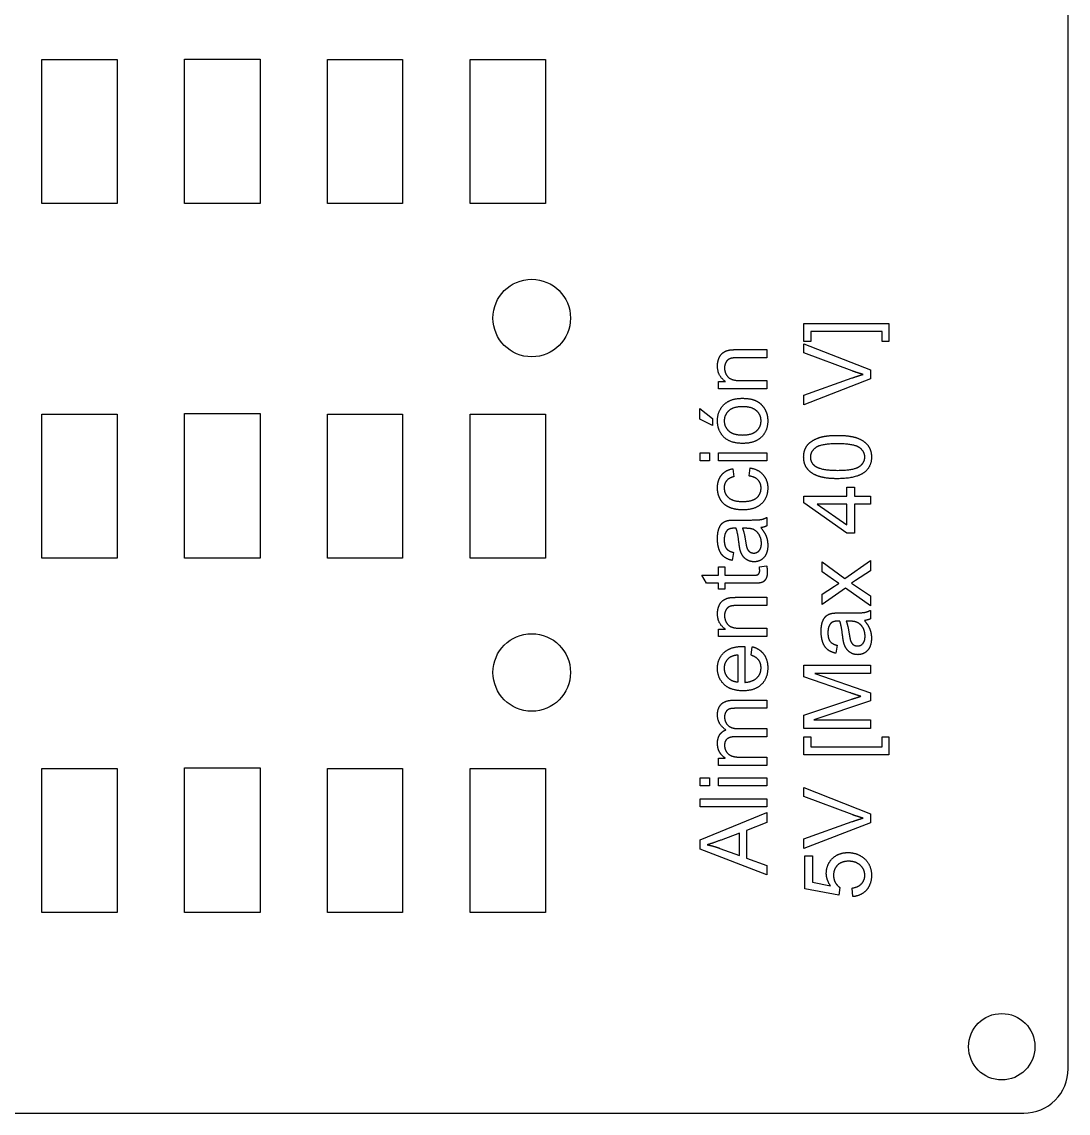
# Model space of a CAD drawing. Header units: millimetres. Extents: x -165 to 15, y -100 to 0.
# Drawn here: x -32.26 to 15, y -100 to -50.73 of the extents above; entities that cross this region are included whole.
import ezdxf

# ---------------------------------------------------------------- set-up
doc = ezdxf.new("R2010")
doc.units = ezdxf.units.MM
doc.layers.get('0').update_dxf_attribs({"linetype": 'CONTINUOUS'})

msp = doc.modelspace()

# ---------------------------------------------------------------- linework, layer by layer
for p, q in [((0.048, -65.528), (1.384, -65.528)), ((1.384, -65.528), (1.384, -65.896)), ((3.066, -65.677), (3.066, -65.272)), ((3.066, -65.272), (6.066, -66.447)), ((1.384, -65.896), (0.062, -65.896)), ((5.246, -66.488), (3.066, -65.677)), ((6.066, -66.447), (6.066, -66.854)), ((-0.789, -67.294), (-0.789, -66.963)), ((-0.789, -66.963), (-0.48, -66.963)), ((0.197, -66.926), (1.384, -66.926)), ((1.384, -66.926), (1.384, -67.294)), ((3.066, -67.587), (5.246, -66.807)), ((6.066, -66.854), (3.066, -68.016)), ((1.384, -67.294), (-0.789, -67.294)), ((3.066, -68.016), (3.066, -67.587)), ((-0.151, -70.906), (-0.095, -71.264)), ((0.588, -71.233), (0.635, -70.871)), ((-0.018, -73.222), (0.473, -73.222)), ((1.384, -73.106), (1.384, -73.49)), ((0.428, -73.595), (0.293, -73.595)), ((-0.12, -74.684), (-0.169, -75.044)), ((-0.789, -75.713), (-0.789, -75.342)), ((-0.789, -75.342), (-0.503, -75.342)), ((-0.503, -75.342), (-0.503, -75.713)), ((1.055, -75.342), (1.38, -75.289)), ((3.893, -75.553), (3.893, -75.113)), ((3.893, -75.113), (4.916, -75.864)), ((4.916, -75.864), (6.066, -75.056)), ((6.066, -75.056), (6.066, -75.508)), ((-1.327, -76.079), (-1.548, -75.713)), ((-1.548, -75.713), (-0.789, -75.713)), ((-0.503, -75.713), (0.768, -75.713)), ((4.407, -75.92), (3.893, -75.553)), ((6.066, -75.508), (5.391, -75.954)), ((-0.789, -76.079), (-1.327, -76.079)), ((-0.789, -76.349), (-0.789, -76.079)), ((-0.503, -76.349), (-0.789, -76.349)), ((0.748, -76.079), (-0.503, -76.079)), ((-0.503, -76.079), (-0.503, -76.349)), ((3.893, -76.57), (4.403, -76.237)), ((4.937, -76.296), (3.893, -77.031)), ((6.066, -77.09), (4.937, -76.296)), ((5.391, -75.954), (5.209, -76.073)), ((5.209, -76.073), (6.066, -76.644)), ((0.048, -76.711), (1.384, -76.711)), ((1.384, -76.711), (1.384, -77.08)), ((3.893, -77.031), (3.893, -76.57)), ((6.066, -76.644), (6.066, -77.09)), ((1.384, -77.08), (0.062, -77.08)), ((6.066, -77.299), (6.066, -77.684)), ((4.664, -77.415), (5.156, -77.415)), ((5.111, -77.788), (4.976, -77.788)), ((-0.789, -78.478), (-0.789, -78.146)), ((-0.789, -78.146), (-0.48, -78.146)), ((0.197, -78.109), (1.384, -78.109)), ((1.384, -78.109), (1.384, -78.478)), ((1.384, -78.478), (-0.789, -78.478)), ((0.089, -80.53), (0.089, -79.317)), ((0.392, -78.93), (0.392, -80.551)), ((0.684, -79.321), (0.731, -78.94)), ((4.562, -78.877), (4.513, -79.237)), ((3.066, -80.303), (3.066, -79.769)), ((3.066, -79.769), (6.066, -79.769)), ((6.066, -79.769), (6.066, -80.151)), ((5.154, -81.021), (3.066, -80.303)), ((6.066, -80.151), (3.555, -80.151)), ((3.555, -80.151), (6.066, -81.023)), ((6.066, -81.023), (6.066, -81.381)), ((-0.108, -81.355), (1.384, -81.355)), ((1.384, -81.721), (0.015, -81.721)), ((1.384, -81.355), (1.384, -81.721)), ((3.066, -82.034), (5.19, -81.324)), ((6.066, -81.381), (3.512, -82.249)), ((3.066, -82.632), (3.066, -82.034)), ((3.512, -82.249), (6.066, -82.249)), ((6.066, -82.249), (6.066, -82.632)), ((0.121, -82.64), (1.384, -82.64)), ((1.384, -82.64), (1.384, -83.008)), ((6.066, -82.632), (3.066, -82.632)), ((1.384, -83.008), (-0.028, -83.008)), ((-0.789, -84.299), (-0.789, -83.97)), ((-0.789, -83.97), (-0.484, -83.97)), ((0.257, -83.931), (1.384, -83.931)), ((1.384, -83.931), (1.384, -84.299)), ((1.384, -84.299), (-0.789, -84.299)), ((3.066, -85.709), (3.066, -85.304)), ((3.066, -85.304), (6.066, -86.479)), ((5.246, -86.52), (3.066, -85.709)), ((6.066, -86.479), (6.066, -86.886)), ((3.066, -87.619), (5.246, -86.839)), ((6.066, -86.886), (3.066, -88.048)), ((0.152, -87.357), (-0.679, -87.67)), ((0.152, -88.374), (0.152, -87.357)), ((3.066, -88.048), (3.066, -87.619)), ((-0.728, -88.044), (0.152, -88.374)), ((3.107, -89.868), (3.107, -88.376)), ((3.107, -88.376), (3.459, -88.376)), ((3.459, -88.376), (3.459, -89.573)), ((3.459, -89.573), (4.265, -89.735)), ((4.648, -90.158), (3.107, -89.868)), ((4.693, -89.812), (4.648, -90.158)), ((5.28, -90.224), (5.248, -89.837))]:
    msp.add_line(p, q)
msp.add_lwpolyline([(-165, -98, 0.414214), (-163, -100), (13, -100, 0.414214), (15, -98), (15, -3.001, 0.000086), (15, -2.999), (15, -2, 0.414214), (13, 0), (-163, 0, 0.414214), (-165, -2)], format="xyb", close=True)
for points in [[(-31.356, -52.435), (-27.956, -52.435), (-27.956, -58.937), (-31.356, -58.937)], [(-24.906, -58.937), (-24.906, -52.411), (-21.487, -52.411), (-21.487, -58.937)], [(-15.056, -52.437), (-15.056, -58.937), (-18.456, -58.937), (-18.456, -52.437)], [(-12.006, -52.437), (-8.606, -52.437), (-8.606, -58.937), (-12.006, -58.937)], [(6.899, -64.347), (6.899, -65.16), (6.594, -65.16), (6.594, -64.716), (3.371, -64.716), (3.371, -65.16), (3.066, -65.16), (3.066, -64.347)], [(-27.956, -68.435), (-27.956, -74.937), (-31.356, -74.937), (-31.356, -68.435)], [(-24.906, -68.411), (-21.487, -68.411), (-21.487, -74.937), (-24.906, -74.937)], [(-18.456, -74.937), (-18.456, -68.437), (-15.056, -68.437), (-15.056, -74.937)], [(-12.006, -74.937), (-12.006, -68.437), (-8.606, -68.437), (-8.606, -74.937)], [(-1.059, -68.948), (-1.632, -68.675), (-1.632, -68.192), (-1.059, -68.643)], [(-1.192, -70.554), (-1.616, -70.554), (-1.616, -70.186), (-1.192, -70.186)], [(1.384, -70.554), (-0.789, -70.554), (-0.789, -70.186), (1.384, -70.186)], [(6.066, -72.506), (5.348, -72.506), (5.348, -73.808), (5.01, -73.808), (3.066, -72.439), (3.066, -72.138), (5.01, -72.138), (5.01, -71.733), (5.348, -71.733), (5.348, -72.138), (6.066, -72.138)], [(5.01, -72.506), (3.658, -72.506), (5.01, -73.445)], [(6.899, -83.823), (3.066, -83.823), (3.066, -83.01), (3.371, -83.01), (3.371, -83.454), (6.594, -83.454), (6.594, -83.01), (6.899, -83.01)], [(-27.956, -84.435), (-27.956, -90.937), (-31.356, -90.937), (-31.356, -84.435)], [(-21.487, -90.937), (-24.906, -90.937), (-24.906, -84.411), (-21.487, -84.411)], [(-15.056, -90.937), (-18.456, -90.937), (-18.456, -84.437), (-15.056, -84.437)], [(-12.006, -90.937), (-12.006, -84.437), (-8.606, -84.437), (-8.606, -90.937)], [(-1.192, -85.229), (-1.616, -85.229), (-1.616, -84.86), (-1.192, -84.86)], [(1.384, -85.229), (-0.789, -85.229), (-0.789, -84.86), (1.384, -84.86)], [(1.384, -86.17), (-1.616, -86.17), (-1.616, -85.802), (1.384, -85.802)], [(1.384, -89.239), (-1.616, -88.087), (-1.616, -87.66), (1.384, -86.432), (1.384, -86.884), (0.476, -87.234), (0.476, -88.488), (1.384, -88.818)]]:
    msp.add_lwpolyline(points, close=True)
for centre, radius in [((-9.228, -64.103), 1.75), ((-9.228, -80.103), 1.75), ((12, -97), 1.5)]:
    msp.add_circle(centre, radius)
for points in [[(-0.31, -65.548), (-0.208, -65.528), (0.048, -65.528)], [(-0.838, -66.271), (-0.838, -66.074), (-0.768, -65.91)], [(-0.768, -65.91), (-0.697, -65.745), (-0.582, -65.663)], [(-0.582, -65.663), (-0.468, -65.581), (-0.31, -65.548)], [(-0.274, -65.939), (-0.386, -65.982), (-0.453, -66.092)], [(0.062, -65.896), (-0.163, -65.896), (-0.274, -65.939)], [(-0.48, -66.963), (-0.838, -66.723), (-0.838, -66.271)], [(-0.453, -66.092), (-0.519, -66.201), (-0.519, -66.349)], [(-0.519, -66.349), (-0.519, -66.584), (-0.37, -66.755)], [(5.737, -66.649), (5.491, -66.58), (5.246, -66.488)], [(-0.37, -66.755), (-0.22, -66.926), (0.197, -66.926)], [(5.246, -66.807), (5.508, -66.713), (5.737, -66.649)], [(-0.545, -68.01), (-0.251, -67.726), (0.267, -67.726)], [(0.267, -67.726), (0.686, -67.726), (0.927, -67.852)], [(0.927, -67.852), (1.167, -67.978), (1.3, -68.218)], [(-0.838, -68.743), (-0.838, -68.295), (-0.545, -68.01)], [(-0.326, -68.288), (-0.533, -68.471), (-0.533, -68.743)], [(0.285, -68.104), (-0.118, -68.104), (-0.326, -68.288)], [(0.922, -68.287), (0.713, -68.104), (0.285, -68.104)], [(1.13, -68.743), (1.13, -68.469), (0.922, -68.287)], [(1.3, -68.218), (1.433, -68.458), (1.433, -68.743)], [(-0.597, -69.426), (-0.838, -69.146), (-0.838, -68.743)], [(-0.533, -68.743), (-0.533, -69.019), (-0.327, -69.201)], [(0.923, -69.201), (1.13, -69.019), (1.13, -68.743)], [(1.433, -68.743), (1.433, -69.199), (1.141, -69.481)], [(0.297, -69.762), (-0.306, -69.762), (-0.597, -69.426)], [(-0.327, -69.201), (-0.12, -69.383), (0.297, -69.383)], [(0.297, -69.383), (0.715, -69.383), (0.923, -69.201)], [(3.432, -69.654), (3.615, -69.535), (3.878, -69.467)], [(3.878, -69.467), (4.141, -69.4), (4.587, -69.4)], [(4.587, -69.4), (5.115, -69.4), (5.439, -69.508)], [(1.141, -69.481), (0.848, -69.762), (0.297, -69.762)], [(3.054, -70.378), (3.054, -70.136), (3.151, -69.954)], [(3.151, -69.954), (3.248, -69.772), (3.432, -69.654)], [(3.602, -69.951), (3.359, -70.124), (3.359, -70.382)], [(4.587, -69.778), (3.846, -69.778), (3.602, -69.951)], [(5.569, -69.951), (5.323, -69.778), (4.587, -69.778)], [(5.439, -69.508), (5.763, -69.617), (5.94, -69.833)], [(5.815, -70.378), (5.815, -70.124), (5.569, -69.951)], [(5.94, -69.833), (6.117, -70.048), (6.117, -70.378)], [(3.23, -70.921), (3.054, -70.705), (3.054, -70.378)], [(3.359, -70.382), (3.359, -70.636), (3.574, -70.787)], [(5.57, -70.805), (5.815, -70.632), (5.815, -70.378)], [(6.117, -70.378), (6.117, -70.812), (5.806, -71.059)], [(-0.659, -71.194), (-0.48, -70.969), (-0.151, -70.906)], [(0.635, -70.871), (1.01, -70.93), (1.221, -71.175)], [(3.73, -71.247), (3.406, -71.137), (3.23, -70.921)], [(3.574, -70.787), (3.848, -70.978), (4.587, -70.978)], [(4.587, -70.978), (5.325, -70.978), (5.57, -70.805)], [(-0.838, -71.774), (-0.838, -71.42), (-0.659, -71.194)], [(-0.095, -71.264), (-0.314, -71.315), (-0.425, -71.445)], [(0.997, -71.418), (0.864, -71.272), (0.588, -71.233)], [(1.13, -71.78), (1.13, -71.563), (0.997, -71.418)], [(1.221, -71.175), (1.433, -71.42), (1.433, -71.776)], [(4.587, -71.356), (4.055, -71.356), (3.73, -71.247)], [(5.806, -71.059), (5.432, -71.356), (4.587, -71.356)], [(-0.706, -72.292), (-0.838, -72.054), (-0.838, -71.774)], [(-0.425, -71.445), (-0.535, -71.575), (-0.535, -71.759)], [(-0.535, -71.759), (-0.535, -72.038), (-0.336, -72.211)], [(0.932, -72.218), (1.13, -72.05), (1.13, -71.78)], [(1.433, -71.776), (1.433, -72.222), (1.142, -72.493)], [(-0.31, -72.647), (-0.574, -72.531), (-0.706, -72.292)], [(-0.336, -72.211), (-0.136, -72.385), (0.295, -72.385)], [(0.295, -72.385), (0.733, -72.385), (0.932, -72.218)], [(0.306, -72.764), (-0.046, -72.764), (-0.31, -72.647)], [(1.142, -72.493), (0.85, -72.764), (0.306, -72.764)], [(-0.773, -73.611), (-0.707, -73.437), (-0.608, -73.355)], [(-0.608, -73.355), (-0.509, -73.274), (-0.357, -73.241)], [(-0.357, -73.241), (-0.263, -73.222), (-0.018, -73.222)], [(0.473, -73.222), (0.987, -73.222), (1.123, -73.199)], [(1.123, -73.199), (1.259, -73.175), (1.384, -73.106)], [(-0.838, -74.063), (-0.838, -73.785), (-0.773, -73.611)], [(-0.409, -73.697), (-0.533, -73.838), (-0.533, -74.117)], [(-0.091, -73.593), (-0.316, -73.593), (-0.409, -73.697)], [(0.005, -73.595), (-0.071, -73.593), (-0.091, -73.593)], [(0.132, -74.252), (0.079, -73.806), (0.005, -73.595)], [(0.293, -73.595), (0.375, -73.795), (0.433, -74.196)], [(0.797, -73.654), (0.672, -73.595), (0.428, -73.595)], [(1.052, -73.898), (0.958, -73.732), (0.797, -73.654)], [(1.145, -74.276), (1.145, -74.063), (1.052, -73.898)], [(1.384, -73.49), (1.27, -73.548), (1.116, -73.564)], [(1.116, -73.564), (1.29, -73.769), (1.362, -73.958)], [(-0.762, -74.557), (-0.838, -74.344), (-0.838, -74.063)], [(-0.533, -74.117), (-0.533, -74.377), (-0.442, -74.5)], [(0.187, -74.579), (0.158, -74.471), (0.132, -74.252)], [(0.433, -74.196), (0.465, -74.424), (0.506, -74.518)], [(1.046, -74.603), (1.145, -74.491), (1.145, -74.276)], [(1.433, -74.364), (1.433, -74.722), (1.258, -74.915)], [(1.362, -73.958), (1.433, -74.147), (1.433, -74.364)], [(-0.543, -74.882), (-0.685, -74.769), (-0.762, -74.557)], [(-0.169, -75.044), (-0.4, -74.995), (-0.543, -74.882)], [(-0.442, -74.5), (-0.351, -74.624), (-0.12, -74.684)], [(0.308, -74.844), (0.228, -74.727), (0.187, -74.579)], [(0.52, -75.034), (0.388, -74.962), (0.308, -74.844)], [(0.506, -74.518), (0.547, -74.612), (0.626, -74.663)], [(0.626, -74.663), (0.705, -74.714), (0.801, -74.714)], [(0.801, -74.714), (0.948, -74.714), (1.046, -74.603)], [(0.811, -75.107), (0.652, -75.107), (0.52, -75.034)], [(1.258, -74.915), (1.083, -75.107), (0.811, -75.107)], [(1.069, -75.504), (1.069, -75.443), (1.055, -75.342)], [(1.38, -75.289), (1.413, -75.445), (1.413, -75.568)], [(0.768, -75.713), (0.926, -75.713), (0.971, -75.693)], [(0.971, -75.693), (1.016, -75.674), (1.042, -75.63)], [(1.042, -75.63), (1.069, -75.586), (1.069, -75.504)], [(1.413, -75.568), (1.413, -75.768), (1.349, -75.879)], [(1.183, -76.034), (1.079, -76.079), (0.748, -76.079)], [(1.349, -75.879), (1.286, -75.989), (1.183, -76.034)], [(4.403, -76.237), (4.548, -76.143), (4.646, -76.085)], [(4.646, -76.085), (4.511, -75.995), (4.407, -75.92)], [(-0.768, -77.093), (-0.697, -76.928), (-0.582, -76.847)], [(-0.582, -76.847), (-0.468, -76.765), (-0.31, -76.732)], [(-0.31, -76.732), (-0.208, -76.711), (0.048, -76.711)], [(-0.838, -77.454), (-0.838, -77.258), (-0.768, -77.093)], [(-0.453, -77.275), (-0.519, -77.385), (-0.519, -77.532)], [(-0.274, -77.123), (-0.386, -77.166), (-0.453, -77.275)], [(0.062, -77.08), (-0.163, -77.08), (-0.274, -77.123)], [(5.805, -77.392), (5.941, -77.368), (6.066, -77.299)], [(-0.48, -78.146), (-0.838, -77.907), (-0.838, -77.454)], [(-0.519, -77.532), (-0.519, -77.767), (-0.37, -77.938)], [(3.844, -78.257), (3.844, -77.978), (3.909, -77.804)], [(3.909, -77.804), (3.975, -77.63), (4.074, -77.548)], [(4.074, -77.548), (4.173, -77.467), (4.325, -77.434)], [(4.591, -77.786), (4.366, -77.786), (4.274, -77.89)], [(4.325, -77.434), (4.419, -77.415), (4.664, -77.415)], [(4.687, -77.788), (4.611, -77.786), (4.591, -77.786)], [(4.814, -78.445), (4.761, -77.999), (4.687, -77.788)], [(4.976, -77.788), (5.057, -77.988), (5.115, -78.39)], [(5.479, -77.847), (5.354, -77.788), (5.111, -77.788)], [(5.156, -77.415), (5.669, -77.415), (5.805, -77.392)], [(5.734, -78.091), (5.641, -77.925), (5.479, -77.847)], [(6.066, -77.684), (5.952, -77.741), (5.798, -77.757)], [(5.798, -77.757), (5.972, -77.962), (6.044, -78.151)], [(-0.37, -77.938), (-0.22, -78.109), (0.197, -78.109)], [(3.921, -78.75), (3.844, -78.537), (3.844, -78.257)], [(4.274, -77.89), (4.149, -78.031), (4.149, -78.31)], [(4.149, -78.31), (4.149, -78.57), (4.24, -78.693)], [(5.827, -78.469), (5.827, -78.257), (5.734, -78.091)], [(6.044, -78.151), (6.115, -78.34), (6.115, -78.557)], [(4.14, -79.075), (3.997, -78.963), (3.921, -78.75)], [(4.24, -78.693), (4.331, -78.817), (4.562, -78.877)], [(4.869, -78.772), (4.84, -78.664), (4.814, -78.445)], [(4.99, -79.037), (4.91, -78.92), (4.869, -78.772)], [(5.115, -78.39), (5.147, -78.617), (5.188, -78.711)], [(5.188, -78.711), (5.229, -78.805), (5.308, -78.856)], [(5.483, -78.907), (5.63, -78.907), (5.729, -78.796)], [(5.729, -78.796), (5.827, -78.684), (5.827, -78.469)], [(6.115, -78.557), (6.115, -78.915), (5.94, -79.108)], [(-0.838, -79.916), (-0.838, -79.48), (-0.542, -79.204)], [(-0.542, -79.204), (-0.245, -78.928), (0.293, -78.928)], [(0.089, -79.317), (-0.185, -79.341), (-0.323, -79.456)], [(0.293, -78.928), (0.326, -78.928), (0.392, -78.93)], [(1.024, -79.548), (0.918, -79.405), (0.684, -79.321)], [(0.731, -78.94), (1.065, -79.03), (1.249, -79.274)], [(1.249, -79.274), (1.433, -79.517), (1.433, -79.896)], [(4.513, -79.237), (4.282, -79.188), (4.14, -79.075)], [(5.202, -79.228), (5.07, -79.155), (4.99, -79.037)], [(5.493, -79.3), (5.334, -79.3), (5.202, -79.228)], [(5.308, -78.856), (5.387, -78.907), (5.483, -78.907)], [(5.94, -79.108), (5.765, -79.3), (5.493, -79.3)], [(-0.323, -79.456), (-0.535, -79.632), (-0.535, -79.912)], [(1.13, -79.894), (1.13, -79.691), (1.024, -79.548)], [(-0.535, -80.649), (-0.838, -80.366), (-0.838, -79.916)], [(-0.535, -79.912), (-0.535, -80.166), (-0.366, -80.339)], [(0.94, -80.348), (1.13, -80.166), (1.13, -79.894)], [(1.433, -79.896), (1.433, -80.372), (1.14, -80.652)], [(0.316, -80.931), (-0.233, -80.931), (-0.535, -80.649)], [(-0.366, -80.339), (-0.196, -80.512), (0.089, -80.53)], [(1.14, -80.652), (0.846, -80.931), (0.316, -80.931)], [(0.392, -80.551), (0.75, -80.53), (0.94, -80.348)], [(5.634, -81.181), (5.471, -81.13), (5.154, -81.021)], [(5.19, -81.324), (5.487, -81.226), (5.634, -81.181)], [(-0.838, -82.026), (-0.838, -81.703), (-0.659, -81.529)], [(-0.659, -81.529), (-0.48, -81.355), (-0.108, -81.355)], [(-0.303, -81.757), (-0.4, -81.793), (-0.46, -81.887)], [(0.015, -81.721), (-0.206, -81.721), (-0.303, -81.757)], [(-0.458, -82.697), (-0.838, -82.439), (-0.838, -82.026)], [(-0.46, -81.887), (-0.519, -81.981), (-0.519, -82.108)], [(-0.519, -82.108), (-0.519, -82.337), (-0.367, -82.488)], [(-0.738, -82.915), (-0.638, -82.761), (-0.458, -82.697)], [(-0.367, -82.488), (-0.214, -82.64), (0.121, -82.64)], [(-0.838, -83.311), (-0.838, -83.07), (-0.738, -82.915)], [(-0.396, -83.098), (-0.519, -83.188), (-0.519, -83.393)], [(-0.028, -83.008), (-0.273, -83.008), (-0.396, -83.098)], [(-0.741, -83.698), (-0.838, -83.528), (-0.838, -83.311)], [(-0.484, -83.97), (-0.644, -83.868), (-0.741, -83.698)], [(-0.519, -83.393), (-0.519, -83.548), (-0.437, -83.68)], [(-0.437, -83.68), (-0.355, -83.812), (-0.198, -83.872)], [(-0.198, -83.872), (-0.04, -83.931), (0.257, -83.931)], [(5.737, -86.681), (5.491, -86.612), (5.246, -86.52)], [(5.246, -86.839), (5.508, -86.745), (5.737, -86.681)], [(-0.679, -87.67), (-1.057, -87.813), (-1.301, -87.883)], [(-1.301, -87.883), (-1.012, -87.94), (-0.728, -88.044)], [(4.077, -89.168), (4.077, -88.775), (4.349, -88.505)], [(4.349, -88.505), (4.621, -88.235), (5.049, -88.235)], [(5.082, -88.626), (4.767, -88.626), (4.585, -88.803)], [(5.049, -88.235), (5.456, -88.235), (5.753, -88.472)], [(5.614, -88.81), (5.413, -88.626), (5.082, -88.626)], [(5.753, -88.472), (6.117, -88.761), (6.117, -89.26)], [(4.265, -89.735), (4.077, -89.465), (4.077, -89.168)], [(4.585, -88.803), (4.403, -88.98), (4.403, -89.266)], [(5.815, -89.26), (5.815, -88.994), (5.614, -88.81)], [(4.403, -89.266), (4.403, -89.444), (4.483, -89.587)], [(4.483, -89.587), (4.564, -89.731), (4.693, -89.812)], [(5.248, -89.837), (5.53, -89.794), (5.672, -89.637)], [(5.672, -89.637), (5.815, -89.481), (5.815, -89.26)], [(6.117, -89.26), (6.117, -89.669), (5.888, -89.928)], [(5.888, -89.928), (5.659, -90.187), (5.28, -90.224)]]:
    msp.add_open_spline(points, degree=2)

doc.saveas('drawing.dxf')
